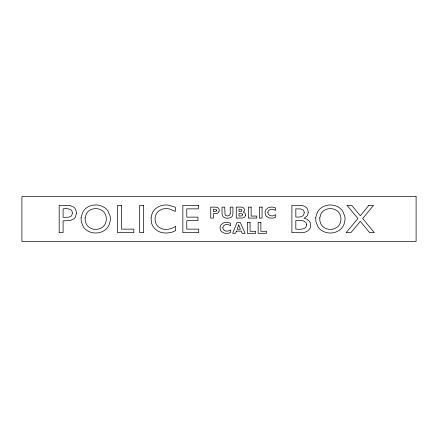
<?xml version="1.0" encoding="UTF-8"?>
<svg xmlns="http://www.w3.org/2000/svg" width="438" height="438" viewBox="0 0 438 438"><rect width="100%" height="100%" fill="white"/><g stroke="black" fill="none" stroke-linecap="round" stroke-linejoin="round"><path stroke-width="0.66" d="M308.248 212.304L307.679 215.102A5.075 5.075 0 0 1 306.956 216.213L304.076 218.239L306.83 219.153L309.299 221.185A6.45 6.45 0 0 1 310.197 222.805L310.651 225.367A6.778 6.778 0 0 1 310.372 227.295A6.669 6.669 0 0 1 309.047 229.731C304.728 234.418 297.325 232.047 291.9 232.66L291.9 205.334C296.504 205.794 302.384 204.004 306.25 207.53A6.411 6.411 0 0 1 307.761 209.764L308.248 212.304M216.438 210.41L216.295 211.061A0.925 0.925 0 0 1 216.06 211.346L213.47 211.674L213.47 209.14L216.098 209.506A0.865 0.865 0 0 1 216.334 209.818L216.438 210.41M242.57 214.724L241.842 215.89L238.995 216.071L238.995 213.487L241.25 213.509L242.296 213.979A1.04 1.04 0 0 1 242.537 214.439L242.57 214.724M306.6 224.809C306.523 230.065 299.187 229.309 295.825 229.134L295.825 220.56C298.995 220.845 303.271 219.673 305.779 222.373A3.504 3.504 0 0 1 306.397 223.495L306.6 224.809M76.404 213.186L75.539 216.865A6.548 6.548 0 0 1 74.17 218.622L70.387 220.506L63.099 220.84L63.099 232.66L59.174 232.66L59.174 205.334L69.795 205.493L73.726 207.13A6.701 6.701 0 0 1 75.227 208.8L76.113 210.859L76.404 213.186M304.196 212.665C304.443 217.045 298.946 217.418 295.825 217.034L295.825 208.86L300.671 208.942L303.167 209.999A3.061 3.061 0 0 1 303.819 210.881L304.196 212.665M72.358 213.027L71.832 215.228A3.619 3.619 0 0 1 71.049 216.191L68.596 217.243L63.099 217.314L63.099 208.86C66.231 208.357 72.555 208.313 72.358 213.027M230.229 213.229L229.873 214.724A2.195 2.195 0 0 1 229.381 215.321L227.984 215.907A3.893 3.893 0 0 1 227.163 215.929L225.504 215.272A2.217 2.217 0 0 1 225.055 214.702L224.743 207.136L222.017 207.136L222.044 213.968L222.646 215.983A3.904 3.904 0 0 0 223.561 217.056C225.778 218.628 229.085 218.633 231.341 217.138A3.816 3.816 0 0 0 232.288 216.082L232.923 213.996L232.95 207.136L230.229 207.136L230.229 213.229M81.085 217.593L81.276 221.732L83.275 226.692A13.567 13.567 0 0 0 87.058 230.541C92.155 233.892 99.245 233.832 104.348 230.53A13.425 13.425 0 0 0 108.148 226.676L109.38 224.3L110.321 220.369A14.854 14.854 0 0 0 110.124 216.208L108.109 211.215A13.299 13.299 0 0 0 105.405 208.22C99.957 203.884 91.476 203.867 86.04 208.231A13.54 13.54 0 0 0 82.634 212.392L81.085 217.593M85.114 217.889L85.268 221.163L86.297 224.059A9.904 9.904 0 0 0 88.832 227.108C92.703 230.191 98.687 230.18 102.563 227.108A9.888 9.888 0 0 0 105.104 224.059C106.746 220.949 106.746 217.029 105.104 213.919A9.833 9.833 0 0 0 102.563 210.875C98.681 207.82 92.708 207.809 88.832 210.875A9.844 9.844 0 0 0 86.297 213.919L85.114 217.889M151.061 217.861L151.471 222.783A14.169 14.169 0 0 0 152.95 226.227L154.515 228.362A13.43 13.43 0 0 0 157.773 231.018C161.458 233.142 165.931 233.388 170.043 232.633A18.85 18.85 0 0 0 173.015 231.795L175.633 230.618L175.633 226.331C170.557 229.786 162.985 230.952 158.102 226.528A9.422 9.422 0 0 1 156.278 224.163C154.778 221.332 154.647 217.828 155.862 214.866A9.948 9.948 0 0 1 158.145 211.554C160.5 209.282 163.894 208.346 167.113 208.619A15.56 15.56 0 0 1 169.418 208.964L175.353 211.423L175.353 207.218L168.099 205.104A17.389 17.389 0 0 0 165.975 204.973C162.055 204.962 158.074 206.309 155.222 209.063A13.529 13.529 0 0 0 152.714 212.359L151.63 214.97L151.061 217.861M315.727 217.593L315.924 221.732L317.922 226.692A13.567 13.567 0 0 0 321.706 230.541C326.803 233.892 333.893 233.832 338.996 230.53A13.43 13.43 0 0 0 342.795 226.676L344.027 224.3L344.969 220.369A14.854 14.854 0 0 0 344.772 216.208L342.757 211.215A13.299 13.299 0 0 0 340.052 208.22C334.605 203.884 326.124 203.867 320.687 208.231A13.54 13.54 0 0 0 317.282 212.392L315.727 217.593M319.762 217.889L319.915 221.163L320.945 224.059A9.899 9.899 0 0 0 323.479 227.108C327.35 230.191 333.334 230.18 337.211 227.108A9.888 9.888 0 0 0 339.751 224.059C341.399 220.949 341.394 217.029 339.751 213.919A9.833 9.833 0 0 0 337.211 210.875C333.329 207.82 327.356 207.809 323.479 210.875A9.844 9.844 0 0 0 320.945 213.919L319.762 217.889M222.882 227.459L223.03 228.855A3.055 3.055 0 0 0 223.5 229.736L225.192 230.925L227.278 231.149A5.661 5.661 0 0 0 228.231 230.99L230.722 229.966L230.722 232.359L229.123 233.049A7.692 7.692 0 0 1 227.568 233.388L224.261 233.175L221.65 231.718A5.267 5.267 0 0 1 220.456 229.928L220.057 227.864A5.311 5.311 0 0 1 221.037 224.798L223.254 222.942L226.632 222.219A10.227 10.227 0 0 1 227.475 222.258L230.596 223.183L230.596 225.625L228.297 224.678A6.252 6.252 0 0 0 226.829 224.497L224.88 224.88L223.506 225.915A3 3 0 0 0 222.942 227.119L222.882 227.459M267.897 212.233L268.045 213.624A3.055 3.055 0 0 0 268.51 214.511L270.208 215.693L272.294 215.918A5.661 5.661 0 0 0 273.246 215.759L275.737 214.74L275.737 217.128L274.139 217.817A7.692 7.692 0 0 1 272.584 218.157L269.277 217.943L266.665 216.487A5.267 5.267 0 0 1 265.472 214.702L265.072 212.638A5.311 5.311 0 0 1 266.052 209.567L268.27 207.716L271.648 206.993A10.216 10.216 0 0 1 272.491 207.026L275.611 207.951L275.611 210.393L273.307 209.446A6.258 6.258 0 0 0 271.839 209.265L269.89 209.649L268.521 210.683A3 3 0 0 0 267.957 211.888L267.897 212.233M245.373 215.627L245.077 216.432A2.765 2.765 0 0 1 244.486 217.171L242.159 218.053L236.268 218.075L236.268 207.136C238.617 207.322 243.911 206.002 244.612 209.649A2.201 2.201 0 0 1 244.311 211.001L243.134 212.058L244.722 212.956A2.65 2.65 0 0 1 245.313 213.941L245.455 214.866A3.509 3.509 0 0 1 245.373 215.627M238.705 224.979L237.1 229.233L240.473 229.233L238.705 224.979M236.383 231.138L235.562 233.306L232.677 233.306L237.084 222.367L240.243 222.367L245.105 233.306L242.17 233.306L241.272 231.138L236.383 231.138M218.918 211.822L218.77 212.096A3.11 3.11 0 0 1 217.883 213.043L216.514 213.602L213.47 213.678L213.47 218.075L210.744 218.075L210.744 207.136L216.076 207.158L217.867 207.765A3.175 3.175 0 0 1 219.23 210.092L219.246 210.377A3.356 3.356 0 0 1 218.918 211.822M368.845 205.334L360.31 215.753L351.73 205.334L346.967 205.334L357.906 218.518L346.124 232.66L350.893 232.66L360.31 221.36L369.606 232.66L374.331 232.66L362.669 218.518L373.57 205.334L368.845 205.334M241.404 211.187L238.995 211.483L238.995 209.14L241.404 209.43A1.095 1.095 0 0 1 241.814 210.295A1.144 1.144 0 0 1 241.409 211.193M416.1 196.607L21.9 196.607L21.9 241.393L416.1 241.393L416.1 196.607M121.49 205.334L117.565 205.334L117.565 232.66L133.836 232.66L133.836 229.134L121.49 229.134L121.49 205.334M143.615 205.334L139.689 205.334L139.689 232.66L143.615 232.66L143.615 205.334M198.359 205.334L182.854 205.334L182.854 232.66L198.721 232.66L198.721 229.134L186.78 229.134L186.78 220.642L197.96 220.642L197.96 217.117L186.78 217.117L186.78 208.86L198.359 208.86L198.359 205.334M251.144 207.136L248.417 207.136L248.417 218.075L256.756 218.075L256.756 216.071L251.144 216.071L251.144 207.136M262.061 207.136L259.334 207.136L259.334 218.075L262.061 218.075L262.061 207.136M250.054 222.367L247.328 222.367L247.328 233.306L255.672 233.306L255.672 231.297L250.054 231.297L250.054 222.367M260.878 222.367L258.146 222.367L258.146 233.306L266.49 233.306L266.49 231.297L260.878 231.297L260.878 222.367"/></g></svg>
